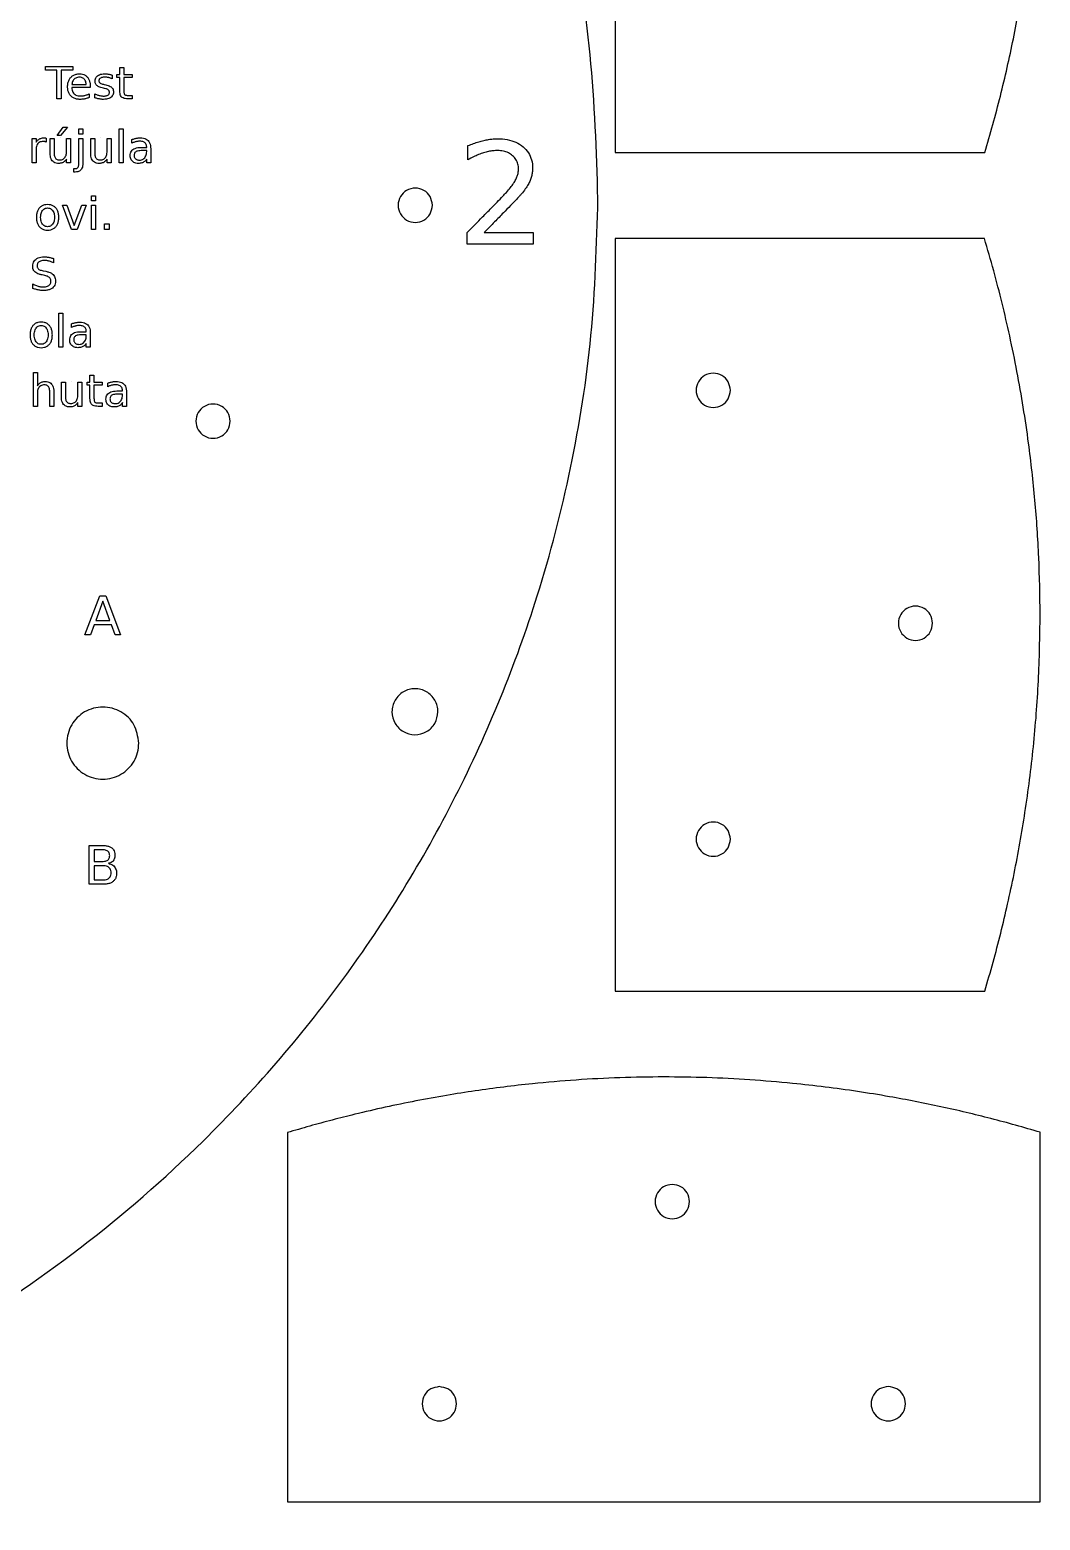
# Model space of a CAD drawing. Extents: x 0 to 245, y 0 to 210.
# Drawn here: x 164.8 to 244.9, y 0.2 to 118.4 of the extents above; entities that cross this region are included whole.
import ezdxf

# ---------------------------------------------------------------- set-up
doc = ezdxf.new("R2010")
doc.units = 0
doc.layers.add('Capa_1', color=7, linetype='CONTINUOUS')

msp = doc.modelspace()

# ---------------------------------------------------------------- linework, layer by layer
at = {"layer": 'Capa_1', "color": 7}
for p, q in [((211.189809, 168.398709), (211.189809, 108.680597)), ((199.51565, 108.113626), (199.51565, 109.238107)), ((211.189809, 108.680597), (226.302329, 108.680597)), ((226.302329, 108.680597), (240.512811, 108.680597)), ((196.693892, 104.507852), (196.693892, 104.507852)), ((209.823611, 105.000001), (209.823611, 105.000001)), ((199.460529, 101.405337), (199.460529, 102.342402)), ((200.799981, 102.342402), (204.686052, 102.342402)), ((200.799981, 102.342402), (200.799981, 102.342402)), ((204.686052, 102.342402), (204.686052, 101.405337)), ((211.189809, 101.873897), (211.189809, 42.155785)), ((226.738758, 101.873897), (211.189809, 101.873897)), ((240.485238, 101.873897), (226.738758, 101.873897)), ((204.686052, 101.405337), (199.460529, 101.405337)), ((220.330363, 89.821719), (220.330363, 89.821719)), ((180.653025, 87.372931), (180.653025, 87.372931)), ((236.373367, 71.342884), (236.373367, 71.342884)), ((197.134719, 64.317967), (197.134719, 64.317967)), ((173.406429, 61.833322), (173.406429, 61.833322)), ((220.3325, 54.207963), (220.3325, 54.207963)), ((211.189809, 42.155785), (225.865873, 42.155785)), ((225.865873, 42.155785), (240.512811, 42.155785)), ((185.189542, 30.926667), (185.189542, 17.3546)), ((244.907654, 16.772658), (244.907654, 30.95424)), ((215.720555, 26.814796), (215.720555, 26.814796)), ((185.189542, 17.3546), (185.189542, 1.631238)), ((244.907654, 1.631238), (244.907654, 16.772658)), ((197.24172, 10.771792), (197.24172, 10.771792)), ((232.855477, 10.773929), (232.855477, 10.773929)), ((185.189542, 1.631238), (244.907654, 1.631238))]:
    msp.add_line(p, q, dxfattribs=at)
at = {"layer": 'Capa_1', "color": 5}
for p, q in [((165.992806, 115.526506), (168.168384, 115.526506)), ((165.992806, 115.233675), (165.992806, 115.526506)), ((165.992806, 115.526506), (165.992806, 115.526506)), ((166.905756, 115.233675), (165.992806, 115.233675)), ((166.905756, 112.954745), (166.905756, 115.233675)), ((168.168384, 115.233675), (167.255432, 115.233675)), ((167.255432, 115.233675), (167.255432, 112.954745)), ((168.168384, 115.526506), (168.168384, 115.233675)), ((171.293084, 114.827154), (171.293084, 114.527431)), ((171.293084, 114.82714), (171.293084, 114.827154)), ((171.665154, 114.637673), (171.665154, 114.883996)), ((171.665154, 114.883996), (171.8977, 114.883996)), ((171.8977, 114.883996), (171.8977, 115.431767)), ((171.8977, 115.431767), (172.216371, 115.431767)), ((172.216371, 115.431767), (172.216371, 114.883996)), ((172.216371, 115.431767), (172.216371, 115.431767)), ((172.216371, 114.883996), (172.869216, 114.883996)), ((172.869216, 114.883996), (172.869216, 114.637673)), ((169.542976, 113.843578), (168.085701, 113.843578)), ((168.096036, 114.089902), (169.226026, 114.091595)), ((169.226026, 114.091595), (169.226026, 114.091626)), ((169.542976, 113.998609), (169.542976, 113.843578)), ((169.542976, 113.998609), (169.542976, 113.998609)), ((170.602342, 113.793639), (170.4921, 113.819463)), ((170.666076, 114.083013), (170.774596, 114.058911)), ((171.8977, 114.637673), (171.665154, 114.637673)), ((171.8977, 113.590363), (171.8977, 114.637673)), ((172.869216, 114.637673), (172.216371, 114.637673)), ((172.216371, 114.637673), (172.216371, 113.590363)), ((167.255432, 112.954745), (166.905756, 112.954745)), ((169.468906, 113.352653), (169.468906, 113.05293)), ((169.921935, 113.025382), (169.921935, 113.352667)), ((172.543655, 113.220017), (172.869216, 113.220017)), ((172.869216, 112.954745), (172.543655, 112.954745)), ((172.869216, 113.220017), (172.869216, 112.954745)), ((166.919537, 110.048598), (167.401849, 110.696276)), ((167.183084, 110.048598), (166.919537, 110.048598)), ((167.744636, 110.696276), (167.183084, 110.048598)), ((167.401849, 110.696276), (167.744636, 110.696276)), ((167.401849, 110.696276), (167.401849, 110.696276)), ((168.640361, 110.555029), (168.957311, 110.555029)), ((168.640361, 110.153675), (168.640361, 110.555029)), ((168.640361, 110.555029), (168.640361, 110.555029)), ((168.957311, 110.153675), (168.640361, 110.153675)), ((168.957311, 110.555029), (168.957311, 110.153675)), ((171.858081, 110.555029), (172.175028, 110.555029)), ((171.858081, 107.874745), (171.858081, 110.555029)), ((171.858081, 110.555029), (171.858081, 110.555029)), ((172.175028, 110.555029), (172.175028, 107.874745)), ((164.935162, 107.874736), (164.935162, 109.803988)), ((164.935162, 109.803988), (165.253833, 109.803988)), ((165.253833, 109.803988), (165.253833, 109.504265)), ((165.253833, 108.891038), (165.253833, 107.874736)), ((166.06343, 109.833282), (166.065123, 109.507722)), ((166.065123, 109.507722), (166.065151, 109.507719)), ((166.36832, 108.63611), (166.36832, 109.803996)), ((166.36832, 109.803996), (166.68527, 109.803996)), ((166.68527, 109.803996), (166.68527, 108.648166)), ((167.16586, 109.850507), (167.16586, 109.850507)), ((167.16586, 109.850507), (167.16586, 109.850507)), ((167.667121, 108.710179), (167.667121, 109.803996)), ((167.667121, 109.803996), (167.98407, 109.803996)), ((167.98407, 109.803996), (167.98407, 107.874745)), ((168.640361, 109.803996), (168.957311, 109.803996)), ((168.640361, 107.840294), (168.640361, 109.803996)), ((168.640361, 109.803996), (168.640361, 109.803996)), ((168.957311, 109.803996), (168.957311, 107.840294)), ((169.58604, 108.63611), (169.58604, 109.803996)), ((169.58604, 109.803996), (169.90299, 109.803996)), ((169.90299, 109.803996), (169.90299, 108.648166)), ((170.38358, 109.850507), (170.38358, 109.850507)), ((170.38358, 109.850507), (170.38358, 109.850507)), ((170.884841, 108.710179), (170.884841, 109.803996)), ((170.884841, 109.803996), (171.20179, 109.803996)), ((171.20179, 109.803996), (171.20179, 107.874745)), ((172.857159, 109.423315), (172.857159, 109.716146)), ((173.584073, 109.092585), (174.028491, 109.092585)), ((174.028491, 108.84454), (173.713263, 108.84454)), ((173.713263, 108.84454), (173.713263, 108.84454)), ((174.028491, 109.092585), (174.028491, 109.12359)), ((174.028491, 108.773913), (174.028491, 108.84454)), ((174.345438, 108.975451), (174.345438, 107.874745)), ((174.345438, 108.975451), (174.345438, 108.975451)), ((165.253833, 107.874736), (164.935162, 107.874736)), ((166.36832, 108.63611), (166.36832, 108.63611)), ((167.667121, 107.874745), (167.667121, 108.171022)), ((167.98407, 107.874745), (167.667121, 107.874745)), ((169.58604, 108.63611), (169.58604, 108.63611)), ((170.884841, 107.874745), (170.884841, 108.171022)), ((171.20179, 107.874745), (170.884841, 107.874745)), ((172.175028, 107.874745), (171.858081, 107.874745)), ((174.028491, 107.874745), (174.028491, 108.167576)), ((174.345438, 107.874745), (174.028491, 107.874745)), ((168.244175, 107.140939), (168.244175, 107.409657)), ((168.244175, 107.409657), (168.328579, 107.409657)), ((168.364754, 107.140939), (168.244175, 107.140939)), ((169.663555, 105.263362), (169.980502, 105.263362)), ((169.663555, 104.862009), (169.663555, 105.263362)), ((169.663555, 105.263362), (169.663555, 105.263362)), ((169.980502, 105.263362), (169.980502, 104.862009)), ((166.166782, 104.55884), (166.166782, 104.55884)), ((166.166782, 104.290122), (166.166782, 104.290122)), ((167.34845, 104.51233), (167.684348, 104.51233)), ((168.071921, 102.583078), (167.34845, 104.51233)), ((167.34845, 104.51233), (167.34845, 104.51233)), ((167.684348, 104.51233), (168.287239, 102.893136)), ((168.287239, 102.893136), (168.890131, 104.51233)), ((169.226026, 104.51233), (168.502558, 102.583078)), ((168.890131, 104.51233), (169.226026, 104.51233)), ((169.980502, 104.862009), (169.663555, 104.862009)), ((169.663555, 104.51233), (169.980502, 104.51233)), ((169.663555, 102.583078), (169.663555, 104.51233)), ((169.663555, 104.51233), (169.663555, 104.51233)), ((169.980502, 104.51233), (169.980502, 102.583078)), ((170.686749, 103.020605), (171.050206, 103.020605)), ((170.686749, 102.583078), (170.686749, 103.020605)), ((170.686749, 103.020605), (170.686749, 103.020605)), ((171.050206, 103.020605), (171.050206, 102.583078)), ((168.502558, 102.583078), (168.071921, 102.583078)), ((169.980502, 102.583078), (169.663555, 102.583078)), ((171.050206, 102.583078), (170.686749, 102.583078)), ((166.642205, 100.279222), (166.642205, 99.939878)), ((166.642205, 100.279222), (166.642205, 100.279222)), ((164.997172, 97.90555), (164.997172, 98.263839)), ((165.935961, 98.93219), (165.724088, 98.973529)), ((165.827441, 99.305982), (166.037592, 99.262917)), ((167.067675, 95.934577), (167.384625, 95.934577)), ((167.067675, 93.254293), (167.067675, 95.934577)), ((167.067675, 95.934577), (167.067675, 95.934577)), ((167.384625, 95.934577), (167.384625, 93.254293)), ((165.65863, 95.230055), (165.65863, 95.230055)), ((165.65863, 94.961337), (165.65863, 94.961337)), ((168.066753, 94.802864), (168.066753, 95.095697)), ((168.793667, 94.472133), (169.238085, 94.472133)), ((169.238085, 94.224088), (168.92286, 94.224088)), ((168.92286, 94.224088), (168.92286, 94.224088)), ((169.238085, 94.472133), (169.238085, 94.503141)), ((169.238085, 94.153462), (169.238085, 94.224088)), ((169.238085, 93.254293), (169.238085, 93.547127)), ((169.555035, 94.354999), (169.555035, 93.254293)), ((169.555035, 94.354999), (169.555035, 94.354999)), ((167.384625, 93.254293), (167.067675, 93.254293)), ((169.555035, 93.254293), (169.238085, 93.254293)), ((165.043682, 88.550721), (165.043682, 91.231005)), ((165.043682, 91.231005), (165.362353, 91.231005)), ((165.362353, 91.231005), (165.362353, 90.18025)), ((167.262324, 89.312086), (167.262324, 90.479975)), ((167.262324, 90.479975), (167.579271, 90.479975)), ((167.579271, 90.479975), (167.579271, 89.324146)), ((168.059861, 90.526483), (168.059861, 90.526483)), ((168.059861, 90.526483), (168.059861, 90.526483)), ((168.561125, 89.386155), (168.561125, 90.479975)), ((168.561125, 90.479975), (168.878071, 90.479975)), ((168.878071, 90.479975), (168.878071, 88.550721)), ((169.296652, 90.233649), (169.296652, 90.479975)), ((169.296652, 90.479975), (169.529195, 90.479975)), ((169.529195, 90.233649), (169.296652, 90.233649)), ((169.529195, 90.479975), (169.529195, 91.027743)), ((169.529195, 91.027743), (169.847866, 91.027743)), ((169.529195, 89.186342), (169.529195, 90.233649)), ((169.847866, 91.027743), (169.847866, 90.479975)), ((169.847866, 91.027743), (169.847866, 91.027743)), ((169.847866, 90.479975), (170.500714, 90.479975)), ((170.500714, 90.233649), (169.847866, 90.233649)), ((169.847866, 90.233649), (169.847866, 89.186342)), ((170.500714, 90.479975), (170.500714, 90.233649)), ((170.939962, 90.099292), (170.939962, 90.392125)), ((165.362353, 89.641092), (165.362353, 88.550721)), ((166.342483, 88.550721), (166.342483, 89.704827)), ((166.659432, 89.715165), (166.659432, 88.550721)), ((166.659432, 89.715165), (166.659432, 89.715165)), ((167.262324, 89.312086), (167.262324, 89.312086)), ((168.561125, 88.550721), (168.561125, 88.846998)), ((170.175151, 88.815993), (170.500714, 88.815993)), ((170.500714, 88.815993), (170.500714, 88.550721)), ((171.666879, 89.768561), (172.111294, 89.768561)), ((172.111294, 89.520516), (171.796069, 89.520516)), ((171.796069, 89.520516), (171.796069, 89.520516)), ((172.111294, 89.768561), (172.111294, 89.799569)), ((172.111294, 89.44989), (172.111294, 89.520516)), ((172.111294, 88.550721), (172.111294, 88.843555)), ((172.428244, 89.65143), (172.428244, 88.550721)), ((172.428244, 89.65143), (172.428244, 89.65143)), ((165.362353, 88.550721), (165.043682, 88.550721)), ((166.659432, 88.550721), (166.342483, 88.550721)), ((168.878071, 88.550721), (168.561125, 88.550721)), ((170.500714, 88.550721), (170.175151, 88.550721)), ((172.428244, 88.550721), (172.111294, 88.550721)), ((169.13368, 70.420009), (170.311904, 73.506126)), ((170.311904, 73.506126), (170.785261, 73.506126)), ((170.311904, 73.506126), (170.311904, 73.506126)), ((170.785261, 73.506126), (171.961417, 70.420009)), ((170.547548, 73.094782), (169.981174, 71.558959)), ((171.115989, 71.558959), (170.547548, 73.094782)), ((170.547548, 73.094782), (170.547548, 73.094782)), ((169.855085, 71.211693), (169.573964, 70.420009)), ((171.246215, 71.211693), (169.855085, 71.211693)), ((169.981174, 71.558959), (171.115989, 71.558959)), ((171.527334, 70.420009), (171.246215, 71.211693)), ((169.573964, 70.420009), (169.13368, 70.420009)), ((171.961417, 70.420009), (171.527334, 70.420009)), ((169.453043, 53.71426), (170.519642, 53.71426)), ((169.453043, 50.628143), (169.453043, 53.71426)), ((169.453043, 53.71426), (169.453043, 53.71426)), ((169.870588, 53.371129), (169.870588, 52.440952)), ((170.488637, 53.371129), (169.870588, 53.371129)), ((169.870588, 53.371129), (169.870588, 53.371129)), ((169.870588, 52.440952), (170.488637, 52.440952)), ((169.870588, 52.101956), (169.870588, 50.971275)), ((170.540315, 52.101956), (169.870588, 52.101956)), ((169.870588, 52.101956), (169.870588, 52.101956)), ((169.870588, 50.971275), (170.540315, 50.971275)), ((170.560985, 50.628143), (169.453043, 50.628143))]:
    msp.add_line(p, q, dxfattribs=at)
at = {"layer": 'Capa_1', "color": 7}
for points, knots in [([(209.823611, 105.000001), (209.717952, 101.385285), (209.508647, 94.224674), (207.82397, 83.68108), (204.625568, 71.297356), (198.957139, 57.425926), (189.975326, 42.828705), (179.697416, 30.953031), (168.898599, 21.562321), (158.109844, 14.294493), (146.214998, 8.273125), (133.270168, 3.705143), (119.363073, 0.822714), (105.857192, -0.092234), (93.183545, 0.613239), (81.653448, 2.566127), (68.452632, 6.345107), (53.984735, 12.818058), (39.093489, 22.836258), (27.440903, 33.940157), (18.620662, 45.162469), (12.087967, 55.881316), (6.873096, 67.338379), (3.053149, 79.423802), (0.70277, 92.033198), (-0.077465, 104.800442), (0.655609, 117.374005), (2.796351, 129.427946), (6.25447, 140.928544), (10.931859, 151.798421), (16.733938, 161.964674), (24.320318, 172.379238), (34.025248, 182.644905), (46.105119, 192.180475), (59.452035, 199.856995), (73.861665, 205.523081), (89.141708, 209.035032), (103.90718, 210.140609), (117.611965, 209.325662), (129.890227, 207.101717), (142.578982, 203.208321), (155.436103, 197.326114), (168.066217, 189.17994), (179.664319, 179.115061), (189.929601, 167.153885), (198.494287, 153.369491), (204.181668, 139.958322), (207.586648, 127.530495), (209.471093, 116.397208), (209.705321, 108.824411), (209.823611, 105.000001)], [0, 0, 0, 0, 10.839365, 21.472356, 31.946993, 49.166007, 66.198159, 83.14894, 96.069441, 109.029848, 122.07338, 135.963191, 150.087453, 164.55185, 176.443184, 188.091595, 199.559116, 217.561806, 235.387991, 253.151609, 265.608487, 278.116932, 290.718608, 303.280926, 316.048738, 329.102116, 341.556527, 353.747632, 365.745865, 377.504188, 389.173197, 400.788336, 416.084357, 431.399026, 446.797599, 462.10819, 477.682494, 493.658256, 506.353474, 518.776507, 531.001575, 546.083876, 561.039699, 575.937787, 592.002095, 608.139307, 624.438323, 635.506063, 646.745625, 658.213139, 658.213139, 658.213139, 658.213139]), ([(240.512811, 108.680597), (240.73027, 109.425196), (241.16504, 110.913888), (241.753997, 113.163906), (242.297665, 115.43037), (242.790994, 117.713879), (243.234417, 120.013331), (243.798743, 123.334716), (244.370277, 127.696057), (244.817072, 133.108806), (244.877452, 136.728831), (244.90766, 138.539928)], [0, 0, 0, 0, 2.327017, 4.65245, 6.976596, 9.318852, 11.660385, 14.001487, 19.42495, 24.851263, 30.28408, 30.28408, 30.28408, 30.28408]), ([(199.51565, 109.238107), (199.661299, 109.294675), (199.943824, 109.404405), (200.363421, 109.540261), (200.762659, 109.647933), (201.14137, 109.725333), (201.498768, 109.772871), (201.9961, 109.794767), (202.613169, 109.744254), (203.315218, 109.534135), (203.892169, 109.17475), (204.330526, 108.692463), (204.593337, 108.093723), (204.655249, 107.547782), (204.628237, 107.103954), (204.563323, 106.779373), (204.452557, 106.458979), (204.284073, 106.128521), (204.05136, 105.771752), (203.861955, 105.53115), (203.76001, 105.401649)], [0, 0, 0, 0, 0.468666, 0.909103, 1.322403, 1.708568, 2.067968, 2.402722, 3.200866, 3.913325, 4.580453, 5.21552, 5.838998, 6.509479, 6.842737, 7.170647, 7.499142, 7.856582, 8.28062, 8.774889, 8.774889, 8.774889, 8.774889]), ([(203.059966, 108.43333), (202.9517, 108.516628), (202.731269, 108.686221), (202.313664, 108.819961), (201.899519, 108.856733), (201.501313, 108.832114), (201.130336, 108.770334), (200.746402, 108.66829), (200.348923, 108.523263), (199.934365, 108.339302), (199.658614, 108.19068), (199.51565, 108.113626)], [0, 0, 0, 0, 0.407196, 0.829051, 1.292516, 1.64893, 2.023189, 2.419093, 2.838908, 3.291312, 3.778382, 3.778382, 3.778382, 3.778382]), ([(199.460529, 102.342402), (199.618193, 102.504848), (199.966492, 102.863709), (200.541928, 103.449518), (201.174307, 104.088833), (201.768489, 104.691042), (202.229268, 105.165617), (202.585893, 105.547706), (202.871808, 105.884957), (203.123463, 106.222011), (203.307831, 106.526711), (203.432263, 106.811607), (203.506381, 107.088586), (203.534533, 107.411422), (203.491753, 107.770052), (203.335926, 108.147575), (203.152629, 108.337378), (203.059966, 108.43333)], [0, 0, 0, 0, 0.679129, 1.500278, 2.463457, 3.376843, 4.038253, 4.447824, 4.944609, 5.363923, 5.708552, 6.01061, 6.293602, 6.564751, 6.978313, 7.366745, 7.76387, 7.76387, 7.76387, 7.76387]), ([(196.693892, 104.507852), (196.656543, 104.268302), (196.582954, 103.796308), (196.041957, 103.276681), (195.336251, 103.084143), (194.623135, 103.276681), (194.103927, 103.796308), (193.911247, 104.507852), (194.103927, 105.219396), (194.623135, 105.739023), (195.336251, 105.931561), (196.041957, 105.739023), (196.582954, 105.219396), (196.656543, 104.747402), (196.693892, 104.507852)], [0, 0, 0, 0, 0.710507, 1.399941, 2.110449, 2.820956, 3.51039, 4.220898, 4.931405, 5.620839, 6.331346, 7.041854, 7.731288, 8.441795, 8.441795, 8.441795, 8.441795]), ([(203.76001, 105.401649), (203.707321, 105.343495), (203.559507, 105.180352), (203.265592, 104.873277), (203.025514, 104.62336), (202.883577, 104.475607)], [0, 0, 0, 0, 0.23541, 0.660418, 1.27508, 1.27508, 1.27508, 1.27508]), ([(202.883577, 104.475607), (202.697047, 104.283841), (202.279499, 103.854572), (201.584779, 103.143686), (201.076463, 102.624691), (200.799981, 102.342402)], [0, 0, 0, 0, 0.802563, 1.796542, 2.981937, 2.981937, 2.981937, 2.981937]), ([(244.90766, 72.015116), (244.884697, 73.532213), (244.838797, 76.564745), (244.519898, 81.102525), (244.08013, 85.071392), (243.577686, 88.47413), (243.077761, 91.318303), (242.515059, 94.073612), (241.895445, 96.739362), (241.23179, 99.317544), (240.734151, 101.021564), (240.485238, 101.873897)], [0, 0, 0, 0, 4.551091, 9.0972, 13.640484, 16.527471, 19.414718, 22.302771, 24.962841, 27.624489, 30.288151, 30.288151, 30.288151, 30.288151]), ([(220.330363, 89.821719), (220.293014, 89.58217), (220.219425, 89.110175), (219.678428, 88.590548), (218.972722, 88.39801), (218.259606, 88.590548), (217.740398, 89.110175), (217.547718, 89.821719), (217.740398, 90.533263), (218.259606, 91.05289), (218.972722, 91.245428), (219.678428, 91.05289), (220.219424, 90.533263), (220.293014, 90.061269), (220.330363, 89.821719)], [0, 0, 0, 0, 0.710507, 1.399941, 2.110449, 2.820956, 3.51039, 4.220898, 4.931405, 5.620839, 6.331346, 7.041854, 7.731287, 8.441795, 8.441795, 8.441795, 8.441795]), ([(180.653025, 87.372931), (180.615676, 87.133381), (180.542086, 86.661387), (180.001089, 86.14176), (179.295383, 85.949222), (178.582267, 86.14176), (178.063059, 86.661387), (177.870379, 87.372931), (178.063059, 88.084475), (178.582267, 88.604102), (179.295383, 88.79664), (180.001089, 88.604102), (180.542086, 88.084475), (180.615676, 87.612481), (180.653025, 87.372931)], [0, 0, 0, 0, 0.710507, 1.399941, 2.110449, 2.820956, 3.51039, 4.220897, 4.931405, 5.620839, 6.331346, 7.041853, 7.731287, 8.441795, 8.441795, 8.441795, 8.441795]), ([(236.373367, 71.342884), (236.336018, 71.103334), (236.262429, 70.63134), (235.721432, 70.111713), (235.015726, 69.919175), (234.30261, 70.111713), (233.783402, 70.63134), (233.590722, 71.342884), (233.783402, 72.054428), (234.30261, 72.574055), (235.015726, 72.766593), (235.721432, 72.574055), (236.262429, 72.054428), (236.336018, 71.582434), (236.373367, 71.342884)], [0, 0, 0, 0, 0.710507, 1.399941, 2.110449, 2.820956, 3.51039, 4.220898, 4.931405, 5.620839, 6.331346, 7.041854, 7.731288, 8.441795, 8.441795, 8.441795, 8.441795]), ([(240.512811, 42.155785), (240.735386, 42.918336), (241.180382, 44.44291), (241.78159, 46.747556), (242.340456, 49.091099), (242.8499, 51.474546), (243.308593, 53.897), (243.861518, 57.243254), (244.404637, 61.529053), (244.822667, 66.763668), (244.879318, 70.263945), (244.90766, 72.015116)], [0, 0, 0, 0, 2.383009, 4.764365, 7.144383, 9.610311, 12.075479, 14.540225, 19.784232, 25.031129, 30.28422, 30.28422, 30.28422, 30.28422]), ([(197.134719, 64.317967), (197.084597, 63.996493), (196.985839, 63.363081), (196.259836, 62.665768), (195.312764, 62.407309), (194.355863, 62.665976), (193.658762, 63.362268), (193.444707, 64.159932), (193.529593, 64.79518), (193.713668, 65.240252), (194.006734, 65.622337), (194.388878, 65.915378), (194.833689, 66.099617), (195.311101, 66.162648), (195.788561, 66.099618), (196.23323, 65.915374), (196.615899, 65.622352), (196.907008, 65.240195), (197.09835, 64.79539), (197.122563, 64.477548), (197.134719, 64.317967)], [0, 0, 0, 0, 0.953491, 1.878702, 2.832193, 3.785684, 4.710894, 5.664385, 6.141761, 6.615186, 7.092562, 7.569937, 8.043363, 8.520738, 8.998114, 9.471539, 9.948915, 10.42629, 10.899716, 11.377091, 11.377091, 11.377091, 11.377091]), ([(173.406429, 61.833322), (173.387371, 61.583145), (173.349413, 61.084862), (173.049444, 60.387537), (172.59307, 59.788427), (171.993156, 59.329055), (171.296045, 59.040213), (170.547528, 58.941402), (169.799085, 59.040215), (169.101751, 59.329049), (168.502661, 59.788451), (168.043218, 60.387448), (167.754642, 61.085192), (167.621566, 62.081074), (167.957141, 63.33158), (169.049992, 64.423162), (170.550134, 64.828677), (172.034867, 64.423488), (173.173029, 63.330305), (173.327852, 62.337299), (173.406429, 61.833322)], [0, 0, 0, 0, 0.748386, 1.490578, 2.238964, 2.987349, 3.729542, 4.477928, 5.226313, 5.968506, 6.716891, 7.465277, 8.207469, 8.955855, 10.450651, 11.901112, 13.395908, 14.890704, 16.341164, 17.83596, 17.83596, 17.83596, 17.83596]), ([(220.3325, 54.207963), (220.295151, 53.968413), (220.221561, 53.496419), (219.680564, 52.976791), (218.974858, 52.784254), (218.261742, 52.976791), (217.742534, 53.496419), (217.549854, 54.207963), (217.742534, 54.919507), (218.261742, 55.439134), (218.974858, 55.631671), (219.680564, 55.439134), (220.221561, 54.919507), (220.295151, 54.447512), (220.3325, 54.207963)], [0, 0, 0, 0, 0.710507, 1.399941, 2.110449, 2.820956, 3.51039, 4.220897, 4.931405, 5.620839, 6.331346, 7.041853, 7.731287, 8.441795, 8.441795, 8.441795, 8.441795]), ([(215.048323, 35.349089), (213.88734, 35.334941), (211.566446, 35.306657), (208.090622, 35.117688), (205.019177, 34.855756), (202.3509, 34.552409), (200.082424, 34.244531), (197.75895, 33.877288), (195.382045, 33.44603), (192.953642, 32.945808), (190.742736, 32.43583), (188.747095, 31.931227), (186.962967, 31.448899), (185.780794, 31.100777), (185.189542, 30.926667)], [0, 0, 0, 0, 3.482886, 6.962555, 10.439982, 12.729272, 15.018277, 17.307266, 19.785671, 22.26472, 24.744762, 26.591853, 28.439833, 30.288849, 30.288849, 30.288849, 30.288849]), ([(244.907654, 30.95424), (244.259246, 31.144186), (242.962823, 31.523964), (241.005224, 32.045709), (239.025583, 32.535469), (237.023232, 32.988844), (234.998814, 33.405636), (232.795495, 33.814109), (230.411609, 34.201564), (227.846026, 34.553666), (225.000407, 34.873249), (221.8729, 35.132203), (218.463431, 35.311087), (216.187038, 35.336418), (215.048323, 35.349089)], [0, 0, 0, 0, 2.026908, 4.052588, 6.07723, 8.144587, 10.211266, 12.277469, 14.866756, 17.456002, 20.0456, 23.456349, 26.86929, 30.285344, 30.285344, 30.285344, 30.285344]), ([(215.720555, 26.814796), (215.960105, 26.777448), (216.432099, 26.703858), (216.951727, 26.162861), (217.144264, 25.457155), (216.951727, 24.744039), (216.432099, 24.224831), (215.720555, 24.032151), (215.009011, 24.224831), (214.489384, 24.744039), (214.296847, 25.457155), (214.489384, 26.162861), (215.009011, 26.703858), (215.481006, 26.777448), (215.720555, 26.814796)], [0, 0, 0, 0, 0.710507, 1.399941, 2.110449, 2.820956, 3.51039, 4.220898, 4.931405, 5.620839, 6.331346, 7.041854, 7.731288, 8.441795, 8.441795, 8.441795, 8.441795]), ([(197.24172, 10.771792), (197.48127, 10.734444), (197.953264, 10.660854), (198.472891, 10.119857), (198.665429, 9.414151), (198.472891, 8.701035), (197.953264, 8.181827), (197.24172, 7.989147), (196.530176, 8.181827), (196.010549, 8.701035), (195.818011, 9.414151), (196.010549, 10.119857), (196.530176, 10.660854), (197.00217, 10.734444), (197.24172, 10.771792)], [0, 0, 0, 0, 0.710507, 1.399941, 2.110449, 2.820956, 3.51039, 4.220898, 4.931405, 5.620839, 6.331346, 7.041854, 7.731287, 8.441795, 8.441795, 8.441795, 8.441795]), ([(232.855477, 10.773929), (233.095026, 10.73658), (233.567021, 10.66299), (234.086648, 10.121994), (234.279185, 9.416287), (234.086648, 8.703172), (233.567021, 8.183963), (232.855477, 7.991283), (232.143933, 8.183963), (231.624305, 8.703172), (231.431768, 9.416287), (231.624305, 10.121994), (232.143933, 10.66299), (232.615927, 10.73658), (232.855477, 10.773929)], [0, 0, 0, 0, 0.710507, 1.399941, 2.110449, 2.820956, 3.51039, 4.220897, 4.931405, 5.620839, 6.331346, 7.041853, 7.731287, 8.441795, 8.441795, 8.441795, 8.441795])]:
    msp.add_open_spline(points, degree=3, knots=knots, dxfattribs=at)
at = {"layer": 'Capa_1', "color": 5}
for points, knots in [([(169.468906, 113.05293), (169.430883, 113.037606), (169.355061, 113.007049), (169.238091, 112.970625), (169.119572, 112.941343), (168.999436, 112.92021), (168.877965, 112.907604), (168.700624, 112.901323), (168.476128, 112.921161), (168.222035, 113.011551), (168.015192, 113.164477), (167.861859, 113.370299), (167.77131, 113.62278), (167.746549, 113.903605), (167.770575, 114.186158), (167.855169, 114.445959), (167.99999, 114.658303), (168.194874, 114.81809), (168.435909, 114.913018), (168.691117, 114.939117), (168.937337, 114.915053), (169.15239, 114.829328), (169.324897, 114.684326), (169.453546, 114.493073), (169.530938, 114.257724), (169.538813, 114.088217), (169.542976, 113.998609)], [0, 0, 0, 0, 0.122944, 0.245158, 0.36715, 0.488988, 0.610798, 0.733172, 1.021241, 1.281188, 1.531995, 1.781728, 2.040059, 2.326035, 2.621377, 2.88575, 3.136323, 3.382182, 3.630509, 3.901959, 4.14492, 4.366383, 4.585365, 4.810709, 5.04984, 5.318027, 5.318027, 5.318027, 5.318027]), ([(170.4921, 113.819463), (170.432132, 113.833813), (170.321758, 113.860225), (170.176905, 113.922927), (170.064447, 114.001715), (169.987656, 114.10406), (169.943686, 114.226781), (169.930625, 114.371864), (169.947532, 114.526973), (170.014162, 114.675329), (170.127181, 114.791597), (170.279177, 114.874254), (170.466878, 114.922034), (170.64168, 114.932572), (170.789859, 114.928646), (170.900286, 114.920189), (171.006024, 114.905957), (171.106768, 114.885867), (171.202515, 114.860504), (171.263251, 114.83813), (171.293084, 114.82714)], [0, 0, 0, 0, 0.184701, 0.339952, 0.470948, 0.591909, 0.717445, 0.856966, 1.025992, 1.180147, 1.335561, 1.503688, 1.692837, 1.912027, 2.0269, 2.137479, 2.244101, 2.346762, 2.445517, 2.540851, 2.540851, 2.540851, 2.540851]), ([(168.085701, 113.843578), (168.09293, 113.775953), (168.106519, 113.648824), (168.173175, 113.476313), (168.2753, 113.338043), (168.415103, 113.240406), (168.585702, 113.183581), (168.749709, 113.170535), (168.894614, 113.176815), (169.012797, 113.191615), (169.128892, 113.216877), (169.243589, 113.251964), (169.357808, 113.296578), (169.431546, 113.333796), (169.468906, 113.352653)], [0, 0, 0, 0, 0.203341, 0.382258, 0.547856, 0.711633, 0.885409, 1.081167, 1.201657, 1.320308, 1.437995, 1.557633, 1.679826, 1.805316, 1.805316, 1.805316, 1.805316]), ([(169.226026, 114.091626), (169.222693, 114.145956), (169.216354, 114.249281), (169.166175, 114.392734), (169.085303, 114.509767), (168.978814, 114.598959), (168.847702, 114.652175), (168.697647, 114.666817), (168.54284, 114.652359), (168.395664, 114.602318), (168.273559, 114.516967), (168.180887, 114.399536), (168.118317, 114.25388), (168.103725, 114.146486), (168.096036, 114.089902)], [0, 0, 0, 0, 0.162704, 0.309436, 0.449439, 0.584859, 0.720279, 0.867136, 1.033146, 1.18351, 1.328312, 1.47361, 1.626887, 1.797579, 1.797579, 1.797579, 1.797579]), ([(170.774596, 114.058911), (170.842914, 114.042515), (170.967571, 114.012597), (171.130546, 113.945455), (171.254172, 113.862367), (171.339798, 113.757209), (171.387688, 113.628894), (171.402137, 113.479822), (171.382789, 113.320853), (171.307439, 113.170638), (171.183383, 113.052163), (171.020272, 112.964638), (170.820365, 112.914133), (170.640854, 112.902354), (170.492785, 112.907197), (170.384629, 112.917624), (170.273784, 112.935252), (170.159518, 112.958235), (170.041649, 112.988098), (169.962466, 113.012759), (169.921935, 113.025382)], [0, 0, 0, 0, 0.210552, 0.384185, 0.526071, 0.652957, 0.784215, 0.93073, 1.099115, 1.257807, 1.42441, 1.605738, 1.807277, 2.038182, 2.143123, 2.251563, 2.363899, 2.479698, 2.601134, 2.72847, 2.72847, 2.72847, 2.72847]), ([(169.921935, 113.352667), (169.960528, 113.333464), (170.036206, 113.29581), (170.152072, 113.250098), (170.266446, 113.213345), (170.380399, 113.188618), (170.493321, 113.173417), (170.614492, 113.168105), (170.737181, 113.174404), (170.854222, 113.198428), (170.949243, 113.239684), (171.019917, 113.299444), (171.063161, 113.376542), (171.074229, 113.460586), (171.065499, 113.540686), (171.035491, 113.610552), (170.980327, 113.66913), (170.890417, 113.714521), (170.762076, 113.75691), (170.660366, 113.780297), (170.602342, 113.793639)], [0, 0, 0, 0, 0.129265, 0.253481, 0.373276, 0.489281, 0.602807, 0.714691, 0.852753, 0.970335, 1.071393, 1.160373, 1.243135, 1.330298, 1.410325, 1.482558, 1.554338, 1.646806, 1.781182, 1.959666, 1.959666, 1.959666, 1.959666]), ([(171.293084, 114.527431), (171.263069, 114.541983), (171.203287, 114.570966), (171.109776, 114.60516), (171.014202, 114.632142), (170.91626, 114.651276), (170.816036, 114.662779), (170.70024, 114.66689), (170.577566, 114.661223), (170.457216, 114.63858), (170.361282, 114.599683), (170.290941, 114.54113), (170.249595, 114.463466), (170.239085, 114.382664), (170.247622, 114.307992), (170.277284, 114.246702), (170.329385, 114.194655), (170.411892, 114.15462), (170.525964, 114.116076), (170.615478, 114.094953), (170.666076, 114.083013)], [0, 0, 0, 0, 0.100016, 0.199208, 0.298218, 0.397687, 0.498252, 0.600529, 0.745063, 0.865778, 0.966405, 1.052434, 1.134644, 1.22402, 1.29299, 1.357447, 1.424305, 1.50986, 1.629711, 1.785544, 1.785544, 1.785544, 1.785544]), ([(172.543655, 112.954745), (172.470241, 112.956961), (172.33846, 112.96094), (172.163753, 113.003335), (172.029137, 113.082443), (171.947741, 113.215042), (171.904062, 113.387813), (171.899974, 113.517955), (171.8977, 113.590363)], [0, 0, 0, 0, 0.219859, 0.394657, 0.535035, 0.675174, 0.84806, 1.064891, 1.064891, 1.064891, 1.064891]), ([(172.216371, 113.590363), (172.217382, 113.54402), (172.219146, 113.463187), (172.237456, 113.359873), (172.273853, 113.282934), (172.344224, 113.243329), (172.434809, 113.222969), (172.504377, 113.221082), (172.543655, 113.220017)], [0, 0, 0, 0, 0.13875, 0.242015, 0.314758, 0.384043, 0.474702, 0.592265, 0.592265, 0.592265, 0.592265]), ([(165.253833, 109.504265), (165.27692, 109.540945), (165.321835, 109.612303), (165.410711, 109.700596), (165.513245, 109.768426), (165.630075, 109.816908), (165.761838, 109.84478), (165.862306, 109.851464), (165.926351, 109.850092), (165.950498, 109.848383), (165.976129, 109.845107), (166.003651, 109.842625), (166.032937, 109.838485), (166.053039, 109.835055), (166.06343, 109.833282)], [0, 0, 0, 0, 0.129693, 0.252307, 0.372435, 0.496488, 0.629391, 0.774782, 0.797374, 0.821551, 0.847358, 0.874877, 0.904435, 0.936057, 0.936057, 0.936057, 0.936057]), ([(166.065151, 109.507719), (166.053033, 109.514245), (166.028636, 109.527382), (165.989255, 109.542252), (165.947792, 109.552885), (165.904448, 109.561984), (165.858306, 109.566933), (165.771102, 109.569773), (165.648535, 109.557387), (165.503294, 109.497574), (165.388808, 109.3953), (165.308363, 109.256152), (165.261055, 109.083813), (165.256357, 108.958417), (165.253833, 108.891038)], [0, 0, 0, 0, 0.041258, 0.083059, 0.125865, 0.169592, 0.215815, 0.264843, 0.431356, 0.581089, 0.728335, 0.883263, 1.057013, 1.258795, 1.258795, 1.258795, 1.258795]), ([(174.028491, 108.167576), (174.003666, 108.13089), (173.955418, 108.059592), (173.863217, 107.971676), (173.759197, 107.90307), (173.639776, 107.857031), (173.505922, 107.830097), (173.349725, 107.820961), (173.182394, 107.834776), (173.019108, 107.890299), (172.885016, 107.983752), (172.78588, 108.110843), (172.726653, 108.266033), (172.709715, 108.444954), (172.728794, 108.630636), (172.802792, 108.804186), (172.931438, 108.939122), (173.109523, 109.030617), (173.332298, 109.084453), (173.495562, 109.089726), (173.584073, 109.092585)], [0, 0, 0, 0, 0.13257, 0.257645, 0.379372, 0.504121, 0.639028, 0.78745, 0.972487, 1.13919, 1.29881, 1.455896, 1.615517, 1.790184, 1.99088, 2.169801, 2.345681, 2.538544, 2.762475, 3.027619, 3.027619, 3.027619, 3.027619]), ([(172.857159, 109.716146), (172.895288, 109.730237), (172.970119, 109.757891), (173.082901, 109.791178), (173.193496, 109.816689), (173.301738, 109.836327), (173.408242, 109.84789), (173.564141, 109.853487), (173.758796, 109.838105), (173.976629, 109.767233), (174.148447, 109.640992), (174.266836, 109.460617), (174.335226, 109.232683), (174.341857, 109.065668), (174.345438, 108.975451)], [0, 0, 0, 0, 0.121921, 0.239285, 0.352471, 0.46229, 0.569133, 0.673512, 0.93016, 1.150787, 1.35221, 1.557012, 1.786918, 2.056996, 2.056996, 2.056996, 2.056996]), ([(174.028491, 109.12359), (174.025848, 109.169005), (174.02082, 109.2554), (173.970141, 109.374266), (173.885935, 109.467232), (173.773921, 109.535585), (173.635062, 109.574763), (173.49787, 109.584132), (173.371721, 109.578864), (173.263966, 109.565693), (173.15824, 109.543669), (173.054879, 109.512687), (172.953808, 109.473326), (172.889486, 109.440043), (172.857159, 109.423315)], [0, 0, 0, 0, 0.135698, 0.258138, 0.379063, 0.506431, 0.646672, 0.807619, 0.916994, 1.025176, 1.132906, 1.240571, 1.348581, 1.457714, 1.457714, 1.457714, 1.457714]), ([(173.713263, 108.84454), (173.636504, 108.843143), (173.49975, 108.840655), (173.319979, 108.813879), (173.184476, 108.767791), (173.091956, 108.688621), (173.041151, 108.5805), (173.028869, 108.464596), (173.039633, 108.353877), (173.077473, 108.260138), (173.14056, 108.183603), (173.226646, 108.128557), (173.331136, 108.095977), (173.461629, 108.085688), (173.608488, 108.101891), (173.756289, 108.166168), (173.87587, 108.273575), (173.965232, 108.414575), (174.019906, 108.586087), (174.02553, 108.70912), (174.028491, 108.773913)], [0, 0, 0, 0, 0.230071, 0.409893, 0.544064, 0.653643, 0.765089, 0.893617, 0.999213, 1.09603, 1.192289, 1.291984, 1.398207, 1.517372, 1.682695, 1.836431, 1.992785, 2.157634, 2.331953, 2.525888, 2.525888, 2.525888, 2.525888]), ([(167.667121, 108.171022), (167.641174, 108.134389), (167.591091, 108.063679), (167.500067, 107.975326), (167.401043, 107.906202), (167.291466, 107.858405), (167.171866, 107.830333), (167.020015, 107.820455), (166.847129, 107.837035), (166.669755, 107.906671), (166.53057, 108.027881), (166.433768, 108.194699), (166.376941, 108.402662), (166.371338, 108.554374), (166.36832, 108.63611)], [0, 0, 0, 0, 0.134436, 0.259497, 0.378416, 0.49488, 0.615904, 0.745053, 0.950177, 1.131976, 1.307419, 1.493037, 1.702594, 1.947371, 1.947371, 1.947371, 1.947371]), ([(166.68527, 108.648166), (166.687111, 108.592114), (166.690506, 108.488729), (166.725349, 108.347764), (166.784494, 108.235046), (166.872578, 108.154411), (166.985646, 108.108243), (167.12208, 108.09566), (167.268265, 108.110594), (167.409765, 108.16604), (167.523509, 108.26059), (167.608136, 108.385851), (167.659193, 108.540197), (167.664379, 108.651398), (167.667121, 108.710179)], [0, 0, 0, 0, 0.167889, 0.309661, 0.432002, 0.544318, 0.660349, 0.791753, 0.951837, 1.097379, 1.240716, 1.388665, 1.545544, 1.72146, 1.72146, 1.72146, 1.72146]), ([(168.328579, 107.409657), (168.364709, 107.411026), (168.429833, 107.413493), (168.516629, 107.440462), (168.582401, 107.492742), (168.618423, 107.579552), (168.637501, 107.697096), (168.639323, 107.788298), (168.640361, 107.840294)], [0, 0, 0, 0, 0.108163, 0.194958, 0.268353, 0.3519, 0.469355, 0.625129, 0.625129, 0.625129, 0.625129]), ([(168.957311, 107.840294), (168.954929, 107.76561), (168.950588, 107.62946), (168.905442, 107.445871), (168.825548, 107.302506), (168.703674, 107.204096), (168.545048, 107.148948), (168.428126, 107.143754), (168.364754, 107.140939)], [0, 0, 0, 0, 0.223718, 0.407836, 0.562111, 0.707092, 0.867308, 1.056914, 1.056914, 1.056914, 1.056914]), ([(170.884841, 108.171022), (170.858894, 108.134389), (170.808809, 108.063679), (170.717785, 107.975327), (170.618763, 107.906201), (170.509186, 107.858405), (170.389586, 107.830332), (170.237735, 107.820455), (170.064849, 107.837035), (169.887475, 107.906671), (169.74829, 108.027881), (169.651488, 108.194699), (169.594661, 108.402662), (169.589058, 108.554374), (169.58604, 108.63611)], [0, 0, 0, 0, 0.134437, 0.259498, 0.378416, 0.49488, 0.615903, 0.745052, 0.950177, 1.131976, 1.307418, 1.493037, 1.702594, 1.947371, 1.947371, 1.947371, 1.947371]), ([(169.90299, 108.648166), (169.904831, 108.592114), (169.908226, 108.488729), (169.943068, 108.347764), (170.002211, 108.235045), (170.090297, 108.154411), (170.203365, 108.108243), (170.3398, 108.09566), (170.485985, 108.110594), (170.627484, 108.16604), (170.741226, 108.260591), (170.825854, 108.385851), (170.876913, 108.540197), (170.882099, 108.651398), (170.884841, 108.710179)], [0, 0, 0, 0, 0.167889, 0.30966, 0.432001, 0.544318, 0.66035, 0.791754, 0.951838, 1.097379, 1.240715, 1.388665, 1.545544, 1.72146, 1.72146, 1.72146, 1.72146]), ([(166.166782, 104.55884), (166.253, 104.553879), (166.417618, 104.544406), (166.644935, 104.450187), (166.827189, 104.295588), (166.960622, 104.086856), (167.038136, 103.830124), (167.059635, 103.546238), (167.03811, 103.262339), (166.960403, 103.00572), (166.82746, 102.796595), (166.644908, 102.641266), (166.417626, 102.549626), (166.166466, 102.524482), (165.915116, 102.549598), (165.687282, 102.64119), (165.504316, 102.796277), (165.372476, 103.005953), (165.295325, 103.262401), (165.273996, 103.546238), (165.295299, 103.830062), (165.372258, 104.086622), (165.504587, 104.295907), (165.687254, 104.450262), (165.915124, 104.544447), (166.080243, 104.55389), (166.166782, 104.55884)], [0, 0, 0, 0, 0.25763, 0.491897, 0.723479, 0.96439, 1.224611, 1.51976, 1.814146, 2.074368, 2.315921, 2.547503, 2.78177, 3.0394, 3.297981, 3.532779, 3.764506, 4.005542, 4.26559, 4.559959, 4.855091, 5.11514, 5.355531, 5.587258, 5.822056, 6.080637, 6.080637, 6.080637, 6.080637]), ([(166.166782, 104.290122), (166.11326, 104.286321), (166.009461, 104.278949), (165.867145, 104.206674), (165.755032, 104.091194), (165.672249, 103.938725), (165.624341, 103.75231), (165.610924, 103.54593), (165.624216, 103.339369), (165.671793, 103.152687), (165.752604, 102.999072), (165.865984, 102.883924), (166.008751, 102.814489), (166.166153, 102.795265), (166.323311, 102.814679), (166.46495, 102.88499), (166.577056, 103.00107), (166.659401, 103.153821), (166.707457, 103.340157), (166.720975, 103.545662), (166.707433, 103.750985), (166.659385, 103.936738), (166.576711, 104.089382), (166.46516, 104.205698), (166.323421, 104.278785), (166.220003, 104.28627), (166.166782, 104.290122)], [0, 0, 0, 0, 0.159643, 0.309604, 0.466324, 0.636123, 0.824164, 1.039157, 1.254326, 1.442771, 1.612947, 1.769127, 1.919351, 2.079915, 2.238611, 2.388058, 2.544643, 2.715113, 2.903154, 3.117383, 3.330658, 3.518145, 3.688447, 3.845711, 3.995416, 4.154138, 4.154138, 4.154138, 4.154138]), ([(165.724088, 98.973529), (165.644836, 98.99157), (165.499031, 99.024761), (165.307235, 99.104997), (165.15859, 99.206701), (165.055689, 99.338785), (164.997375, 99.499111), (164.980266, 99.686261), (165.001758, 99.884682), (165.084448, 100.073412), (165.223362, 100.224475), (165.409426, 100.334286), (165.637289, 100.398518), (165.842584, 100.41289), (166.011509, 100.407636), (166.134596, 100.396666), (166.259248, 100.378385), (166.385568, 100.352709), (166.513851, 100.320169), (166.599017, 100.293), (166.642205, 100.279222)], [0, 0, 0, 0, 0.243486, 0.447954, 0.620208, 0.7779, 0.941809, 1.124848, 1.337815, 1.533933, 1.732176, 1.943398, 2.173945, 2.436108, 2.557506, 2.680865, 2.806594, 2.935266, 3.067425, 3.203398, 3.203398, 3.203398, 3.203398]), ([(166.642205, 99.939878), (166.599243, 99.959679), (166.515948, 99.99807), (166.391044, 100.045151), (166.27088, 100.082098), (166.15438, 100.108275), (166.040859, 100.124103), (165.907434, 100.130133), (165.761459, 100.121205), (165.611508, 100.085972), (165.489832, 100.025283), (165.399556, 99.938637), (165.345967, 99.827611), (165.332568, 99.71093), (165.342475, 99.602594), (165.376523, 99.512092), (165.438362, 99.437215), (165.536533, 99.383915), (165.668071, 99.338692), (165.770291, 99.317712), (165.827441, 99.305982)], [0, 0, 0, 0, 0.141881, 0.275078, 0.400104, 0.518746, 0.632917, 0.743472, 0.919026, 1.069984, 1.202673, 1.322177, 1.438504, 1.56483, 1.66994, 1.762489, 1.850683, 1.954834, 2.092682, 2.267484, 2.267484, 2.267484, 2.267484]), ([(166.037592, 99.262917), (166.117331, 99.245026), (166.265548, 99.21177), (166.461788, 99.124594), (166.614314, 99.009829), (166.723175, 98.8656), (166.785773, 98.691967), (166.804144, 98.489978), (166.782216, 98.277762), (166.696316, 98.077442), (166.548067, 97.922392), (166.346447, 97.814205), (166.094972, 97.753064), (165.869554, 97.738716), (165.68543, 97.745071), (165.555405, 97.759259), (165.420739, 97.782194), (165.282179, 97.81453), (165.140084, 97.855126), (165.04543, 97.888523), (164.997172, 97.90555)], [0, 0, 0, 0, 0.24474, 0.45492, 0.638984, 0.811545, 0.98923, 1.185163, 1.415959, 1.622631, 1.826683, 2.047047, 2.299961, 2.597394, 2.721886, 2.852381, 2.989443, 3.131465, 3.279031, 3.432524, 3.432524, 3.432524, 3.432524]), ([(164.997172, 98.263839), (165.043586, 98.238889), (165.134268, 98.190144), (165.273188, 98.130501), (165.409985, 98.083229), (165.545271, 98.049378), (165.679089, 98.028939), (165.829294, 98.021508), (165.987602, 98.031233), (166.144788, 98.068636), (166.272181, 98.1336), (166.367368, 98.225464), (166.423821, 98.343834), (166.438201, 98.470117), (166.426613, 98.590065), (166.387127, 98.693641), (166.317568, 98.778507), (166.218007, 98.844781), (166.088451, 98.897412), (165.989808, 98.919909), (165.935961, 98.93219)], [0, 0, 0, 0, 0.158024, 0.308737, 0.45297, 0.591813, 0.726531, 0.858381, 1.042388, 1.200587, 1.339799, 1.466476, 1.590256, 1.725056, 1.842909, 1.949106, 2.05253, 2.166632, 2.304304, 2.469798, 2.469798, 2.469798, 2.469798]), ([(165.65863, 95.230055), (165.744848, 95.225094), (165.909467, 95.215621), (166.136784, 95.121402), (166.319037, 94.966802), (166.45247, 94.758071), (166.529984, 94.501339), (166.551482, 94.217453), (166.529958, 93.933555), (166.452251, 93.676936), (166.319309, 93.467811), (166.136756, 93.312483), (165.909474, 93.220844), (165.658315, 93.1957), (165.406964, 93.220816), (165.179131, 93.312407), (164.996162, 93.467491), (164.864326, 93.677169), (164.787175, 93.933617), (164.765847, 94.217453), (164.78715, 94.501277), (164.864107, 94.757836), (164.996434, 94.967123), (165.179103, 95.121476), (165.406972, 95.215662), (165.572091, 95.225105), (165.65863, 95.230055)], [0, 0, 0, 0, 0.257631, 0.491899, 0.72348, 0.96439, 1.224612, 1.51976, 1.814145, 2.074367, 2.315921, 2.547501, 2.781768, 3.039399, 3.297979, 3.532776, 3.764504, 4.005539, 4.265587, 4.559955, 4.855087, 5.115135, 5.355526, 5.587254, 5.822052, 6.080632, 6.080632, 6.080632, 6.080632]), ([(165.65863, 94.961337), (165.605107, 94.957536), (165.501308, 94.950164), (165.358992, 94.877889), (165.24688, 94.762409), (165.164097, 94.60994), (165.116188, 94.423525), (165.102771, 94.217146), (165.116064, 94.010584), (165.163642, 93.823903), (165.244454, 93.670288), (165.357833, 93.555139), (165.500599, 93.485704), (165.658001, 93.46648), (165.815159, 93.485894), (165.956798, 93.556205), (166.068903, 93.672285), (166.151249, 93.825036), (166.199304, 94.011372), (166.212823, 94.216877), (166.19928, 94.4222), (166.151233, 94.607953), (166.068559, 94.760597), (165.957007, 94.876913), (165.815269, 94.95), (165.711851, 94.957485), (165.65863, 94.961337)], [0, 0, 0, 0, 0.159643, 0.309604, 0.466324, 0.636123, 0.824164, 1.039157, 1.254325, 1.44277, 1.612948, 1.769127, 1.91935, 2.079914, 2.238609, 2.388057, 2.544642, 2.715111, 2.903152, 3.117381, 3.330656, 3.518144, 3.688446, 3.84571, 3.995414, 4.154137, 4.154137, 4.154137, 4.154137]), ([(168.066753, 95.095697), (168.104882, 95.109787), (168.179714, 95.137441), (168.292497, 95.170727), (168.403092, 95.196237), (168.511334, 95.215876), (168.617838, 95.227438), (168.773737, 95.233036), (168.968391, 95.217653), (169.186223, 95.146781), (169.358041, 95.020539), (169.476431, 94.840166), (169.544822, 94.612232), (169.551453, 94.445217), (169.555035, 94.354999)], [0, 0, 0, 0, 0.121921, 0.239285, 0.352473, 0.462291, 0.569133, 0.673514, 0.93016, 1.150787, 1.35221, 1.557012, 1.786918, 2.056997, 2.056997, 2.056997, 2.056997]), ([(169.238085, 94.503141), (169.235442, 94.548556), (169.230414, 94.63495), (169.179734, 94.753816), (169.09553, 94.846784), (168.983515, 94.915135), (168.844656, 94.954312), (168.707464, 94.96368), (168.581315, 94.958413), (168.47356, 94.945242), (168.367834, 94.923217), (168.264473, 94.892236), (168.163402, 94.852874), (168.09908, 94.819591), (168.066753, 94.802864)], [0, 0, 0, 0, 0.135697, 0.258136, 0.379062, 0.50643, 0.646671, 0.807618, 0.916993, 1.025174, 1.132905, 1.24057, 1.34858, 1.457712, 1.457712, 1.457712, 1.457712]), ([(169.238085, 93.547127), (169.21326, 93.510441), (169.165013, 93.439142), (169.072813, 93.351226), (168.968794, 93.282618), (168.849372, 93.236582), (168.715518, 93.209648), (168.559319, 93.200513), (168.391988, 93.214327), (168.228704, 93.269848), (168.094613, 93.363301), (167.995475, 93.490391), (167.936247, 93.645581), (167.919308, 93.824502), (167.938388, 94.010185), (168.012386, 94.183735), (168.141031, 94.318674), (168.319117, 94.410166), (168.541892, 94.464002), (168.705156, 94.469274), (168.793667, 94.472133)], [0, 0, 0, 0, 0.132569, 0.257644, 0.379372, 0.504121, 0.639028, 0.787452, 0.972488, 1.13919, 1.298808, 1.455895, 1.615516, 1.790184, 1.99088, 2.169802, 2.345683, 2.538545, 2.762476, 3.02762, 3.02762, 3.02762, 3.02762]), ([(168.92286, 94.224088), (168.8461, 94.222691), (168.709345, 94.220203), (168.529573, 94.193427), (168.39407, 94.14734), (168.301552, 94.068169), (168.250748, 93.96005), (168.238466, 93.844146), (168.249229, 93.733427), (168.287068, 93.639688), (168.350153, 93.563151), (168.43624, 93.508105), (168.54073, 93.475526), (168.671223, 93.465236), (168.818082, 93.48144), (168.965883, 93.545716), (169.085464, 93.653123), (169.174826, 93.794123), (169.2295, 93.965636), (169.235124, 94.088668), (169.238085, 94.153462)], [0, 0, 0, 0, 0.230072, 0.409896, 0.544067, 0.653645, 0.765089, 0.893616, 0.999213, 1.096031, 1.192289, 1.291983, 1.398207, 1.517372, 1.682694, 1.836431, 1.992785, 2.157634, 2.331953, 2.525888, 2.525888, 2.525888, 2.525888]), ([(165.362353, 90.18025), (165.38798, 90.216562), (165.437531, 90.286773), (165.528019, 90.374539), (165.627408, 90.443742), (165.737912, 90.491999), (165.858641, 90.520779), (166.010988, 90.530874), (166.183753, 90.514261), (166.360701, 90.4447), (166.498715, 90.323373), (166.594904, 90.157031), (166.650923, 89.949032), (166.656449, 89.797141), (166.659432, 89.715165)], [0, 0, 0, 0, 0.133097, 0.257346, 0.375999, 0.4946, 0.616874, 0.746418, 0.951353, 1.132621, 1.30734, 1.49181, 1.701211, 1.946736, 1.946736, 1.946736, 1.946736]), ([(166.342483, 89.704827), (166.34064, 89.760809), (166.337244, 89.863933), (166.302551, 90.004459), (166.242944, 90.116361), (166.155201, 90.196877), (166.042096, 90.243027), (165.905678, 90.255614), (165.759469, 90.240692), (165.61804, 90.185193), (165.504183, 90.090947), (165.420626, 89.965193), (165.370169, 89.811006), (165.365057, 89.699869), (165.362353, 89.641092)], [0, 0, 0, 0, 0.167699, 0.308916, 0.43042, 0.542738, 0.65877, 0.790172, 0.950258, 1.0958, 1.239137, 1.38655, 1.543247, 1.719145, 1.719145, 1.719145, 1.719145]), ([(170.939962, 90.392125), (170.978091, 90.406215), (171.052923, 90.433868), (171.165706, 90.467155), (171.276302, 90.492665), (171.384543, 90.512303), (171.491047, 90.523866), (171.646946, 90.529464), (171.841601, 90.514081), (172.059434, 90.443209), (172.231251, 90.316968), (172.349641, 90.136595), (172.418031, 89.908662), (172.424662, 89.741647), (172.428244, 89.65143)], [0, 0, 0, 0, 0.121922, 0.239286, 0.352473, 0.462292, 0.569135, 0.673514, 0.930161, 1.150789, 1.352212, 1.557012, 1.786917, 2.056996, 2.056996, 2.056996, 2.056996]), ([(172.111294, 89.799569), (172.108651, 89.844984), (172.103622, 89.931378), (172.052944, 90.050243), (171.968741, 90.143212), (171.856725, 90.211563), (171.717866, 90.25074), (171.580674, 90.260108), (171.454524, 90.254841), (171.346771, 90.24167), (171.241045, 90.219645), (171.137684, 90.188664), (171.036612, 90.149302), (170.972289, 90.116019), (170.939962, 90.099292)], [0, 0, 0, 0, 0.135696, 0.258136, 0.379061, 0.506428, 0.646671, 0.807619, 0.916992, 1.025173, 1.132903, 1.240569, 1.348579, 1.457713, 1.457713, 1.457713, 1.457713]), ([(168.561125, 88.846998), (168.535178, 88.810366), (168.485093, 88.739655), (168.394069, 88.651303), (168.295047, 88.582177), (168.185469, 88.534384), (168.06587, 88.506311), (167.914019, 88.496434), (167.741133, 88.513014), (167.56376, 88.582648), (167.424573, 88.703858), (167.327771, 88.870676), (167.270945, 89.078639), (167.265342, 89.23035), (167.262324, 89.312086)], [0, 0, 0, 0, 0.134437, 0.259498, 0.378416, 0.494879, 0.615902, 0.745051, 0.950176, 1.131975, 1.307416, 1.493034, 1.702592, 1.947368, 1.947368, 1.947368, 1.947368]), ([(167.579271, 89.324146), (167.581112, 89.268093), (167.584507, 89.164708), (167.61935, 89.023742), (167.678496, 88.911024), (167.766581, 88.830389), (167.879649, 88.784219), (168.016084, 88.771636), (168.162269, 88.78657), (168.303767, 88.842016), (168.41751, 88.936568), (168.502138, 89.061828), (168.553197, 89.216174), (168.558383, 89.327375), (168.561125, 89.386155)], [0, 0, 0, 0, 0.16789, 0.309662, 0.432002, 0.54432, 0.660352, 0.791757, 0.951841, 1.097381, 1.240718, 1.388668, 1.545547, 1.721462, 1.721462, 1.721462, 1.721462]), ([(170.175151, 88.550721), (170.101737, 88.552938), (169.969955, 88.556917), (169.795248, 88.599312), (169.660636, 88.678424), (169.579237, 88.81102), (169.535557, 88.983792), (169.531469, 89.113934), (169.529195, 89.186342)], [0, 0, 0, 0, 0.219858, 0.394656, 0.535034, 0.675174, 0.84806, 1.064891, 1.064891, 1.064891, 1.064891]), ([(169.847866, 89.186342), (169.848877, 89.139999), (169.850641, 89.059165), (169.868951, 88.955851), (169.905349, 88.878913), (169.975719, 88.839307), (170.066305, 88.818945), (170.135873, 88.817058), (170.175151, 88.815993)], [0, 0, 0, 0, 0.138751, 0.242017, 0.314758, 0.384045, 0.474704, 0.592266, 0.592266, 0.592266, 0.592266]), ([(172.111294, 88.843555), (172.086469, 88.806869), (172.038222, 88.735571), (171.946021, 88.647655), (171.842002, 88.579049), (171.722581, 88.533011), (171.588726, 88.506076), (171.432528, 88.496941), (171.265198, 88.510755), (171.101913, 88.566277), (170.967821, 88.659729), (170.868684, 88.786821), (170.809456, 88.94201), (170.792517, 89.120931), (170.811597, 89.306613), (170.885596, 89.480164), (171.014242, 89.615101), (171.192327, 89.706594), (171.415102, 89.76043), (171.578367, 89.765702), (171.666879, 89.768561)], [0, 0, 0, 0, 0.132569, 0.257643, 0.37937, 0.504119, 0.639027, 0.787451, 0.972486, 1.139188, 1.298807, 1.455895, 1.615516, 1.790182, 1.990879, 2.169801, 2.345683, 2.538544, 2.762475, 3.02762, 3.02762, 3.02762, 3.02762]), ([(171.796069, 89.520516), (171.719309, 89.519119), (171.582554, 89.516632), (171.402783, 89.489855), (171.267279, 89.443768), (171.17476, 89.364597), (171.123956, 89.256478), (171.111674, 89.140574), (171.122438, 89.029855), (171.160278, 88.936115), (171.223365, 88.85958), (171.309449, 88.804533), (171.413939, 88.771954), (171.544432, 88.761664), (171.691291, 88.777868), (171.839092, 88.842145), (171.958675, 88.94955), (172.048036, 89.090552), (172.102709, 89.262064), (172.108332, 89.385096), (172.111294, 89.44989)], [0, 0, 0, 0, 0.230071, 0.409894, 0.544067, 0.653645, 0.765089, 0.893616, 0.999213, 1.096031, 1.19229, 1.291983, 1.398206, 1.517371, 1.682694, 1.836431, 1.992786, 2.157635, 2.331953, 2.525888, 2.525888, 2.525888, 2.525888]), ([(170.488637, 52.440952), (170.551031, 52.4429), (170.665579, 52.446476), (170.821208, 52.483162), (170.945297, 52.546663), (171.034447, 52.642224), (171.085535, 52.766452), (171.098944, 52.905662), (171.085505, 53.044643), (171.034345, 53.168211), (170.944938, 53.26322), (170.8215, 53.328178), (170.665626, 53.365471), (170.551029, 53.369134), (170.488637, 53.371129)], [0, 0, 0, 0, 0.186921, 0.343171, 0.475844, 0.599199, 0.726675, 0.871425, 1.015034, 1.141877, 1.265062, 1.398286, 1.554704, 1.741641, 1.741641, 1.741641, 1.741641]), ([(170.519642, 53.71426), (170.618066, 53.710746), (170.801307, 53.704205), (171.053501, 53.638709), (171.257493, 53.528323), (171.408898, 53.372192), (171.498236, 53.173046), (171.519819, 52.968259), (171.505824, 52.781337), (171.462618, 52.626665), (171.387654, 52.497554), (171.281917, 52.396865), (171.147523, 52.324936), (171.046194, 52.30342), (170.993, 52.292125)], [0, 0, 0, 0, 0.294808, 0.548862, 0.774263, 0.982527, 1.189409, 1.416541, 1.593083, 1.749629, 1.894188, 2.03535, 2.182395, 2.344898, 2.344898, 2.344898, 2.344898]), ([(170.540315, 50.971275), (170.608985, 50.973649), (170.7352, 50.978012), (170.906694, 51.022982), (171.042632, 51.101645), (171.138298, 51.218674), (171.192477, 51.368751), (171.206745, 51.537896), (171.192547, 51.706724), (171.138732, 51.856631), (171.04184, 51.971584), (170.906798, 52.050335), (170.735166, 52.09519), (170.608974, 52.099572), (170.540315, 52.101956)], [0, 0, 0, 0, 0.205673, 0.378024, 0.52652, 0.669116, 0.821777, 0.997955, 1.174818, 1.326836, 1.467842, 1.616339, 1.788689, 1.994362, 1.994362, 1.994362, 1.994362]), ([(170.993, 52.292125), (171.057391, 52.274949), (171.181248, 52.24191), (171.34535, 52.146538), (171.475779, 52.019664), (171.573603, 51.86607), (171.631076, 51.686187), (171.649233, 51.47294), (171.624891, 51.242377), (171.528561, 51.01753), (171.364244, 50.840198), (171.142208, 50.714272), (170.867486, 50.639595), (170.667986, 50.632141), (170.560985, 50.628143)], [0, 0, 0, 0, 0.199244, 0.383248, 0.562075, 0.740552, 0.924015, 1.122681, 1.379296, 1.611912, 1.843577, 2.091345, 2.36837, 2.688824, 2.688824, 2.688824, 2.688824])]:
    msp.add_open_spline(points, degree=3, knots=knots, dxfattribs=at)

doc.saveas('drawing.dxf')
